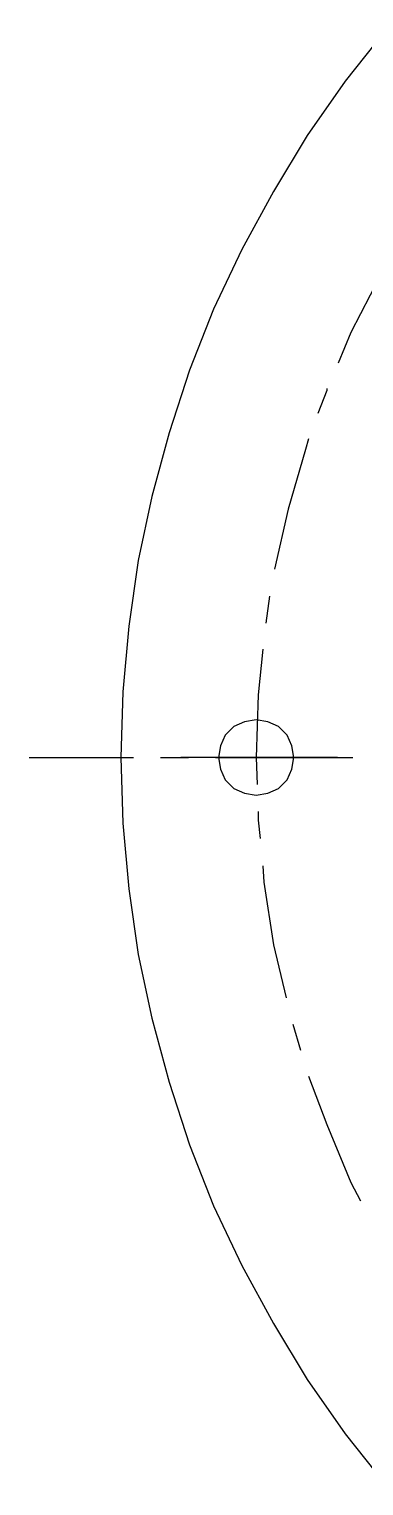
# Model space of a CAD drawing. Extents: x -15.4 to 0.8, y 0.3 to 11.8.
# Drawn here: x -14.016 to -13.728, y 7.723 to 8.979 of the extents above; entities that cross this region are included whole.
import ezdxf

# ---------------------------------------------------------------- set-up
doc = ezdxf.new("R2010")
doc.units = 0
doc.header["$MEASUREMENT"] = 0
doc.linetypes.add('AUSGEZOGEN', pattern=[0])
doc.layers.get('0').update_dxf_attribs({"linetype": 'AUSGEZOGEN'})

msp = doc.modelspace()

# ---------------------------------------------------------------- linework, layer by layer
for points in [[(-13.7079, 8.9794), (-13.7438, 8.9344), (-13.7438, 8.9344), (-13.7763, 8.8877), (-13.7763, 8.8877), (-13.8054, 8.8394), (-13.8054, 8.8394), (-13.8329, 8.7894), (-13.8329, 8.7894), (-13.8571, 8.7377), (-13.8571, 8.7377), (-13.8779, 8.6852), (-13.8779, 8.6852), (-13.8954, 8.6311), (-13.8954, 8.6311), (-13.9104, 8.5761), (-13.9104, 8.5761), (-13.9221, 8.5211), (-13.9221, 8.5211), (-13.9304, 8.4644), (-13.9304, 8.4644), (-13.9354, 8.4077), (-13.9354, 8.4077), (-13.9371, 8.3511), (-13.9371, 8.3511), (-13.9354, 8.2944), (-13.9354, 8.2944), (-13.9304, 8.2377), (-13.9304, 8.2377), (-13.9221, 8.1811), (-13.9221, 8.1811), (-13.9104, 8.1261), (-13.9104, 8.1261), (-13.8954, 8.0711), (-13.8954, 8.0711), (-13.8779, 8.0169), (-13.8779, 8.0169), (-13.8571, 7.9644), (-13.8571, 7.9644), (-13.8329, 7.9127), (-13.8329, 7.9127), (-13.8054, 7.8627), (-13.8054, 7.8627), (-13.7763, 7.8144), (-13.7763, 7.8144), (-13.7438, 7.7677), (-13.7438, 7.7677), (-13.7079, 7.7227)], [(-13.6971, 8.7944), (-13.7138, 8.7661), (-13.7138, 8.7661), (-13.7388, 8.7177), (-13.7388, 8.7177), (-13.7496, 8.6911)], [(-13.7596, 8.6694), (-13.7596, 8.6677), (-13.7596, 8.6677), (-13.7671, 8.6477)], [(-13.7754, 8.6261), (-13.7779, 8.6169), (-13.7779, 8.6169), (-13.7929, 8.5652), (-13.7929, 8.5652), (-13.8046, 8.5136)], [(-13.8088, 8.4902), (-13.8121, 8.4669)], [(-13.8146, 8.4444), (-13.8188, 8.4052), (-13.8188, 8.4052), (-13.8204, 8.3511), (-13.8204, 8.3511), (-13.8196, 8.3277)], [(-13.7879, 8.3511), (-13.7896, 8.3611), (-13.7896, 8.3611), (-13.7938, 8.3702), (-13.7938, 8.3702), (-13.8013, 8.3777), (-13.8013, 8.3777), (-13.8104, 8.3819), (-13.8104, 8.3819), (-13.8204, 8.3836), (-13.8204, 8.3836), (-13.8304, 8.3819), (-13.8304, 8.3819), (-13.8396, 8.3777), (-13.8396, 8.3777), (-13.8471, 8.3702), (-13.8471, 8.3702), (-13.8513, 8.3611), (-13.8513, 8.3611), (-13.8529, 8.3511), (-13.8529, 8.3511), (-13.8513, 8.3411), (-13.8513, 8.3411), (-13.8471, 8.3319), (-13.8471, 8.3319), (-13.8396, 8.3244), (-13.8396, 8.3244), (-13.8304, 8.3202), (-13.8304, 8.3202), (-13.8204, 8.3186), (-13.8204, 8.3186), (-13.8104, 8.3202), (-13.8104, 8.3202), (-13.8013, 8.3244), (-13.8013, 8.3244), (-13.7938, 8.3319), (-13.7938, 8.3319), (-13.7896, 8.3411), (-13.7896, 8.3411), (-13.7879, 8.3511), (-13.7879, 8.3511)], [(-14.0163, 8.3511), (-13.9263, 8.3511)], [(-13.9029, 8.3511), (-13.8788, 8.3511)], [(-13.7504, 8.3511), (-13.8854, 8.3511)], [(-13.8554, 8.3511), (-13.7371, 8.3511)], [(-13.8188, 8.3044), (-13.8188, 8.2969), (-13.8188, 8.2969), (-13.8171, 8.2811)], [(-13.8146, 8.2577), (-13.8138, 8.2436), (-13.8138, 8.2436), (-13.8054, 8.1894), (-13.8054, 8.1894), (-13.7946, 8.1436)], [(-13.7888, 8.1211), (-13.7821, 8.0986)], [(-13.7754, 8.0761), (-13.7596, 8.0344), (-13.7596, 8.0344), (-13.7388, 7.9844), (-13.7388, 7.9844), (-13.7304, 7.9686)]]:
    msp.add_lwpolyline(points)

doc.saveas('drawing.dxf')
